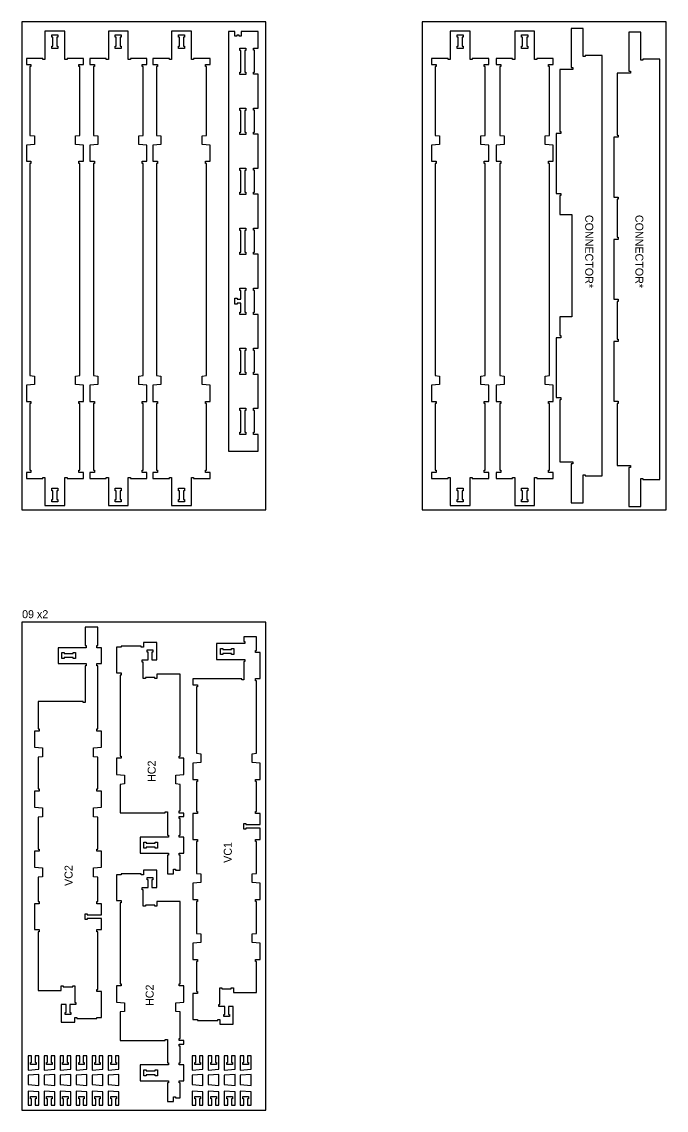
# Model space of a CAD drawing. Header units: inches. Extents: x -19170 to 42346, y 18707 to 54393.
# Drawn here: x 39126 to 42346, y 18707 to 24147 of the extents above; entities that cross this region are included whole.
import ezdxf

# ---------------------------------------------------------------- set-up
doc = ezdxf.new("R2010")
doc.units = ezdxf.units.IN
doc.header["$MEASUREMENT"] = 0
for name, color, linetype in [('0_SHEET_StructuralSheet 2440x1220x18', 1, 'CONTINUOUS'), ('1_3mmTOOL_2mmDEEP_CENTRE', 2, 'CONTINUOUS'), ('4_6mmTOOL_CUTTHROUGH_INSIDE', 4, 'CONTINUOUS'), ('5_6mmTOOL_CUTTHROUGH_OUTSIDE', 5, 'CONTINUOUS')]:
    doc.layers.add(name, color=color, linetype=linetype)

msp = doc.modelspace()

# ---------------------------------------------------------------- linework, layer by layer
at = {"layer": '0_SHEET_StructuralSheet 2440x1220x18'}
for points in [[(39126, 24146.6), (39126, 21706.6), (40346, 21706.6), (40346, 24146.6)], [(41126, 24146.6), (41126, 21706.6), (42346, 21706.6), (42346, 24146.6)], [(39126, 21146.6), (39126, 18706.6), (40346, 18706.6), (40346, 21146.6)]]:
    msp.add_lwpolyline(points, close=True, dxfattribs=at)
at = {"layer": '4_6mmTOOL_CUTTHROUGH_INSIDE'}
for points in [[(39306.8, 24013), (39276.8, 24013), (39276.8, 24025), (39281.8, 24025), (39281.8, 24069), (39276.8, 24069), (39276.8, 24081), (39306.8, 24081), (39306.8, 24069), (39301.8, 24069), (39301.8, 24025), (39306.8, 24025)], [(39623.4, 24013), (39593.4, 24013), (39593.4, 24025), (39598.4, 24025), (39598.4, 24069), (39593.4, 24069), (39593.4, 24081), (39623.4, 24081), (39623.4, 24069), (39618.4, 24069), (39618.4, 24025), (39623.4, 24025)], [(39909.1, 24013), (39909.1, 24025), (39914.1, 24025), (39914.1, 24069), (39909.1, 24069), (39909.1, 24081), (39939.1, 24081), (39939.1, 24069), (39934.1, 24069), (39934.1, 24025), (39939.1, 24025), (39939.1, 24013)], [(41301.7, 24013), (41301.7, 24025), (41306.7, 24025), (41306.7, 24069), (41301.7, 24069), (41301.7, 24081), (41331.7, 24081), (41331.7, 24069), (41326.7, 24069), (41326.7, 24025), (41331.7, 24025), (41331.7, 24013)], [(41623.7, 24013), (41623.7, 24025), (41628.7, 24025), (41628.7, 24069), (41623.7, 24069), (41623.7, 24081), (41653.7, 24081), (41653.7, 24069), (41648.7, 24069), (41648.7, 24025), (41653.7, 24025), (41653.7, 24013)], [(40215.9, 23883.5), (40215.9, 23895.5), (40220.9, 23895.5), (40220.9, 24003.5), (40215.9, 24003.5), (40215.9, 24015.5), (40245.9, 24015.5), (40245.9, 24003.5), (40240.9, 24003.5), (40240.9, 23895.5), (40245.9, 23895.5), (40245.9, 23883.5)], [(40215.9, 23583.5), (40215.9, 23595.5), (40220.9, 23595.5), (40220.9, 23703.5), (40215.9, 23703.5), (40215.9, 23715.5), (40245.9, 23715.5), (40245.9, 23703.5), (40240.9, 23703.5), (40240.9, 23595.5), (40245.9, 23595.5), (40245.9, 23583.5)], [(40215.9, 23283.5), (40215.9, 23295.5), (40220.9, 23295.5), (40220.9, 23403.5), (40215.9, 23403.5), (40215.9, 23415.5), (40245.9, 23415.5), (40245.9, 23403.5), (40240.9, 23403.5), (40240.9, 23295.5), (40245.9, 23295.5), (40245.9, 23283.5)], [(40215.9, 23115.5), (40245.9, 23115.5), (40245.9, 23103.5), (40240.9, 23103.5), (40240.9, 22995.5), (40245.9, 22995.5), (40245.9, 22983.5), (40215.9, 22983.5), (40215.9, 22995.5), (40220.9, 22995.5), (40220.9, 23103.5), (40215.9, 23103.5)], [(40215.9, 22815.5), (40245.9, 22815.5), (40245.9, 22803.5), (40240.9, 22803.5), (40240.9, 22695.5), (40245.9, 22695.5), (40245.9, 22683.5), (40215.9, 22683.5), (40215.9, 22695.5), (40220.9, 22695.5), (40220.9, 22739.5), (40201.9, 22739.5), (40201.9, 22734.5), (40189.9, 22734.5), (40189.9, 22764.5), (40201.9, 22764.5), (40201.9, 22759.5), (40220.9, 22759.5), (40220.9, 22803.5), (40215.9, 22803.5)], [(40215.9, 22515.5), (40245.9, 22515.5), (40245.9, 22503.5), (40240.9, 22503.5), (40240.9, 22395.5), (40245.9, 22395.5), (40245.9, 22383.5), (40215.9, 22383.5), (40215.9, 22395.5), (40220.9, 22395.5), (40220.9, 22503.5), (40215.9, 22503.5)], [(40215.9, 22215.5), (40245.9, 22215.5), (40245.9, 22203.5), (40240.9, 22203.5), (40240.9, 22095.5), (40245.9, 22095.5), (40245.9, 22083.5), (40215.9, 22083.5), (40215.9, 22095.5), (40220.9, 22095.5), (40220.9, 22203.5), (40215.9, 22203.5)], [(39306.8, 21815), (39306.8, 21803), (39301.8, 21803), (39301.8, 21759), (39306.8, 21759), (39306.8, 21747), (39276.8, 21747), (39276.8, 21759), (39281.8, 21759), (39281.8, 21803), (39276.8, 21803), (39276.8, 21815)], [(39623.4, 21815), (39623.4, 21803), (39618.4, 21803), (39618.4, 21759), (39623.4, 21759), (39623.4, 21747), (39593.4, 21747), (39593.4, 21759), (39598.4, 21759), (39598.4, 21803), (39593.4, 21803), (39593.4, 21815)], [(39909.1, 21815), (39939.1, 21815), (39939.1, 21803), (39934.1, 21803), (39934.1, 21759), (39939.1, 21759), (39939.1, 21747), (39909.1, 21747), (39909.1, 21759), (39914.1, 21759), (39914.1, 21803), (39909.1, 21803)], [(41301.7, 21815), (41331.7, 21815), (41331.7, 21803), (41326.7, 21803), (41326.7, 21759), (41331.7, 21759), (41331.7, 21747), (41301.7, 21747), (41301.7, 21759), (41306.7, 21759), (41306.7, 21803), (41301.7, 21803)], [(41623.7, 21815), (41653.7, 21815), (41653.7, 21803), (41648.7, 21803), (41648.7, 21759), (41653.7, 21759), (41653.7, 21747), (41623.7, 21747), (41623.7, 21759), (41628.7, 21759), (41628.7, 21803), (41623.7, 21803)], [(40118.3, 20984.8), (40118.3, 21014.8), (40130.3, 21014.8), (40130.3, 21009.8), (40174.3, 21009.8), (40174.3, 21014.8), (40186.3, 21014.8), (40186.3, 20984.8), (40174.3, 20984.8), (40174.3, 20989.8), (40130.3, 20989.8), (40130.3, 20984.8)], [(39382, 20963.5), (39382, 20968.5), (39338, 20968.5), (39338, 20963.5), (39326, 20963.5), (39326, 20993.5), (39338, 20993.5), (39338, 20988.5), (39382, 20988.5), (39382, 20993.5), (39394, 20993.5), (39394, 20963.5)], [(39748.2, 20046.2), (39748.2, 20041.2), (39792.2, 20041.2), (39792.2, 20046.2), (39804.2, 20046.2), (39804.2, 20016.2), (39792.2, 20016.2), (39792.2, 20021.2), (39748.2, 20021.2), (39748.2, 20016.2), (39736.2, 20016.2), (39736.2, 20046.2)], [(39804.2, 18908.5), (39804.2, 18878.5), (39792.2, 18878.5), (39792.2, 18883.5), (39748.2, 18883.5), (39748.2, 18878.5), (39736.2, 18878.5), (39736.2, 18908.5), (39748.2, 18908.5), (39748.2, 18903.5), (39792.2, 18903.5), (39792.2, 18908.5)]]:
    msp.add_lwpolyline(points, close=True, dxfattribs=at)
at = {"layer": '5_6mmTOOL_CUTTHROUGH_OUTSIDE'}
for points in [[(39434.5, 22330.3), (39394.6, 22333.9), (39394.6, 22376.1), (39416.5, 22378.1), (39416.5, 23438.7), (39411.5, 23438.7), (39411.5, 23449.2), (39434.5, 23449.2), (39434.5, 23530.3), (39394.6, 23533.9), (39394.6, 23576.1), (39416.5, 23578.1), (39416.5, 23922.7), (39411.5, 23922.7), (39411.5, 23933.2), (39434.5, 23933.2), (39434.5, 23963.7), (39352, 23963.7), (39352, 23958.7), (39341.5, 23958.7), (39341.5, 24099.7), (39242, 24099.7), (39242, 23958.7), (39231.5, 23958.7), (39231.5, 23963.7), (39149, 23963.7), (39149, 23933.2), (39172, 23933.2), (39172, 23922.7), (39167, 23922.7), (39167, 23578.1), (39189, 23576.1), (39189, 23533.9), (39149, 23530.3), (39149, 23449.2), (39172, 23449.2), (39172, 23438.7), (39167, 23438.7), (39167, 22378.1), (39189, 22376.1), (39189, 22333.9), (39149, 22330.3), (39149, 22249.2), (39172, 22249.2), (39172, 22238.7), (39167, 22238.7), (39167, 21905.2), (39172, 21905.2), (39172, 21894.7), (39149, 21894.7), (39149, 21864.2), (39231.5, 21864.2), (39231.5, 21869.2), (39242, 21869.2), (39242, 21728.2), (39341.5, 21728.2), (39341.5, 21869.2), (39352, 21869.2), (39352, 21864.2), (39434.5, 21864.2), (39434.5, 21894.7), (39411.5, 21894.7), (39411.5, 21905.2), (39416.5, 21905.2), (39416.5, 22238.7), (39411.5, 22238.7), (39411.5, 22249.2), (39434.5, 22249.2)], [(39711.2, 22376.1), (39733.1, 22378.1), (39733.1, 23438.7), (39728.1, 23438.7), (39728.1, 23449.2), (39751.1, 23449.2), (39751.1, 23530.3), (39711.2, 23533.9), (39711.2, 23576.1), (39733.1, 23578.1), (39733.1, 23922.7), (39728.1, 23922.7), (39728.1, 23933.2), (39751.1, 23933.2), (39751.1, 23963.7), (39668.6, 23963.7), (39668.6, 23958.7), (39658.1, 23958.7), (39658.1, 24099.7), (39558.6, 24099.7), (39558.6, 23958.7), (39548.1, 23958.7), (39548.1, 23963.7), (39465.6, 23963.7), (39465.6, 23933.2), (39488.6, 23933.2), (39488.6, 23922.7), (39483.6, 23922.7), (39483.6, 23578.1), (39505.6, 23576.1), (39505.6, 23533.9), (39465.6, 23530.3), (39465.6, 23449.2), (39488.6, 23449.2), (39488.6, 23438.7), (39483.6, 23438.7), (39483.6, 22378.1), (39505.6, 22376.1), (39505.6, 22333.9), (39465.6, 22330.3), (39465.6, 22249.2), (39488.6, 22249.2), (39488.6, 22238.7), (39483.6, 22238.7), (39483.6, 21905.2), (39488.6, 21905.2), (39488.6, 21894.7), (39465.6, 21894.7), (39465.6, 21864.2), (39548.1, 21864.2), (39548.1, 21869.2), (39558.6, 21869.2), (39558.6, 21728.2), (39658.1, 21728.2), (39658.1, 21869.2), (39668.6, 21869.2), (39668.6, 21864.2), (39751.1, 21864.2), (39751.1, 21894.7), (39728.1, 21894.7), (39728.1, 21905.2), (39733.1, 21905.2), (39733.1, 22238.7), (39728.1, 22238.7), (39728.1, 22249.2), (39751.1, 22249.2), (39751.1, 22330.3), (39711.2, 22333.9)], [(40066.8, 22330.3), (40026.9, 22333.9), (40026.9, 22376.1), (40048.8, 22378.1), (40048.8, 23438.7), (40043.8, 23438.7), (40043.8, 23449.2), (40066.8, 23449.2), (40066.8, 23530.3), (40026.9, 23533.9), (40026.9, 23576.1), (40048.8, 23578.1), (40048.8, 23922.7), (40043.8, 23922.7), (40043.8, 23933.2), (40066.8, 23933.2), (40066.8, 23963.7), (39984.3, 23963.7), (39984.3, 23958.7), (39973.8, 23958.7), (39973.8, 24099.7), (39874.3, 24099.7), (39874.3, 23958.7), (39863.8, 23958.7), (39863.8, 23963.7), (39781.3, 23963.7), (39781.3, 23933.2), (39804.3, 23933.2), (39804.3, 23922.7), (39799.3, 23922.7), (39799.3, 23578.1), (39821.3, 23576.1), (39821.3, 23533.9), (39781.3, 23530.3), (39781.3, 23449.2), (39804.3, 23449.2), (39804.3, 23438.7), (39799.3, 23438.7), (39799.3, 22378.1), (39821.3, 22376.1), (39821.3, 22333.9), (39781.3, 22330.3), (39781.3, 22249.2), (39804.3, 22249.2), (39804.3, 22238.7), (39799.3, 22238.7), (39799.3, 21905.2), (39804.3, 21905.2), (39804.3, 21894.7), (39781.3, 21894.7), (39781.3, 21864.2), (39863.8, 21864.2), (39863.8, 21869.2), (39874.3, 21869.2), (39874.3, 21728.2), (39973.8, 21728.2), (39973.8, 21869.2), (39984.3, 21869.2), (39984.3, 21864.2), (40066.8, 21864.2), (40066.8, 21894.7), (40043.8, 21894.7), (40043.8, 21905.2), (40048.8, 21905.2), (40048.8, 22238.7), (40043.8, 22238.7), (40043.8, 22249.2), (40066.8, 22249.2)], [(41441.5, 23438.7), (41436.5, 23438.7), (41436.5, 23449.2), (41459.5, 23449.2), (41459.5, 23530.3), (41419.5, 23533.9), (41419.5, 23576.1), (41441.5, 23578.1), (41441.5, 23922.7), (41436.5, 23922.7), (41436.5, 23933.2), (41459.5, 23933.2), (41459.5, 23963.7), (41377, 23963.7), (41377, 23958.7), (41366.5, 23958.7), (41366.5, 24099.7), (41267, 24099.7), (41267, 23958.7), (41256.5, 23958.7), (41256.5, 23963.7), (41174, 23963.7), (41174, 23933.2), (41197, 23933.2), (41197, 23922.7), (41192, 23922.7), (41192, 23578.1), (41213.9, 23576.1), (41213.9, 23533.9), (41174, 23530.3), (41174, 23449.2), (41197, 23449.2), (41197, 23438.7), (41192, 23438.7), (41192, 22378.1), (41213.9, 22376.1), (41213.9, 22333.9), (41174, 22330.3), (41174, 22249.2), (41197, 22249.2), (41197, 22238.7), (41192, 22238.7), (41192, 21905.2), (41197, 21905.2), (41197, 21894.7), (41174, 21894.7), (41174, 21864.2), (41256.5, 21864.2), (41256.5, 21869.2), (41267, 21869.2), (41267, 21728.2), (41366.5, 21728.2), (41366.5, 21869.2), (41377, 21869.2), (41377, 21864.2), (41459.5, 21864.2), (41459.5, 21894.7), (41436.5, 21894.7), (41436.5, 21905.2), (41441.5, 21905.2), (41441.5, 22238.7), (41436.5, 22238.7), (41436.5, 22249.2), (41459.5, 22249.2), (41459.5, 22330.3), (41419.5, 22333.9), (41419.5, 22376.1), (41441.5, 22378.1)], [(41763.5, 23438.7), (41758.5, 23438.7), (41758.5, 23449.2), (41781.5, 23449.2), (41781.5, 23530.3), (41741.5, 23533.9), (41741.5, 23576.1), (41763.5, 23578.1), (41763.5, 23922.7), (41758.5, 23922.7), (41758.5, 23933.2), (41781.5, 23933.2), (41781.5, 23963.7), (41699, 23963.7), (41699, 23958.7), (41688.5, 23958.7), (41688.5, 24099.7), (41589, 24099.7), (41589, 23958.7), (41578.5, 23958.7), (41578.5, 23963.7), (41496, 23963.7), (41496, 23933.2), (41519, 23933.2), (41519, 23922.7), (41514, 23922.7), (41514, 23578.1), (41535.9, 23576.1), (41535.9, 23533.9), (41496, 23530.3), (41496, 23449.2), (41519, 23449.2), (41519, 23438.7), (41514, 23438.7), (41514, 22378.1), (41535.9, 22376.1), (41535.9, 22333.9), (41496, 22330.3), (41496, 22249.2), (41519, 22249.2), (41519, 22238.7), (41514, 22238.7), (41514, 21905.2), (41519, 21905.2), (41519, 21894.7), (41496, 21894.7), (41496, 21864.2), (41578.5, 21864.2), (41578.5, 21869.2), (41589, 21869.2), (41589, 21728.2), (41688.5, 21728.2), (41688.5, 21869.2), (41699, 21869.2), (41699, 21864.2), (41781.5, 21864.2), (41781.5, 21894.7), (41758.5, 21894.7), (41758.5, 21905.2), (41763.5, 21905.2), (41763.5, 22238.7), (41758.5, 22238.7), (41758.5, 22249.2), (41781.5, 22249.2), (41781.5, 22330.3), (41741.5, 22333.9), (41741.5, 22376.1), (41763.5, 22378.1)], [(42026.1, 23977.5), (41941.6, 23977.5), (41941.6, 23972.5), (41931.1, 23972.5), (41931.1, 24113.5), (41871.6, 24113.5), (41871.6, 23918), (41879.2, 23918), (41879.2, 23907.5), (41813.6, 23907.5), (41813.6, 23598), (41818.6, 23598), (41818.6, 23587.5), (41795.6, 23587.5), (41795.6, 23288), (41818.6, 23288), (41818.6, 23277.5), (41813.6, 23277.5), (41813.6, 23183), (41873.6, 23183), (41873.6, 22672.5), (41813.6, 22672.5), (41813.6, 22578), (41818.6, 22578), (41818.6, 22567.5), (41795.6, 22567.5), (41795.6, 22268), (41818.6, 22268), (41818.6, 22257.5), (41813.6, 22257.5), (41813.6, 21948), (41879.2, 21948), (41879.2, 21937.5), (41871.6, 21937.5), (41871.6, 21742), (41931.1, 21742), (41931.1, 21883), (41941.6, 21883), (41941.6, 21878), (42026.1, 21878)], [(40307.6, 23284.3), (40284.6, 23284.3), (40284.6, 23294.8), (40289.6, 23294.8), (40289.6, 23404.3), (40284.6, 23404.3), (40284.6, 23414.8), (40307.6, 23414.8), (40307.6, 23584.3), (40284.6, 23584.3), (40284.6, 23594.8), (40289.6, 23594.8), (40289.6, 23704.3), (40284.6, 23704.3), (40284.6, 23714.8), (40307.6, 23714.8), (40307.6, 23884.3), (40284.6, 23884.3), (40284.6, 23894.8), (40289.6, 23894.8), (40289.6, 24004.3), (40284.6, 24004.3), (40284.6, 24014.8), (40307.6, 24014.8), (40307.6, 24097.3), (40222.1, 24097.3), (40222.1, 24074.3), (40211.6, 24074.3), (40211.6, 24079.3), (40201.1, 24079.3), (40201.1, 24074.3), (40190.6, 24074.3), (40190.6, 24097.3), (40158.1, 24097.3), (40158.1, 21999.8), (40307.6, 21999.8), (40307.6, 22084.3), (40284.6, 22084.3), (40284.6, 22094.8), (40289.6, 22094.8), (40289.6, 22204.3), (40284.6, 22204.3), (40284.6, 22214.8), (40307.6, 22214.8), (40307.6, 22384.3), (40284.6, 22384.3), (40284.6, 22394.8), (40289.6, 22394.8), (40289.6, 22504.3), (40284.6, 22504.3), (40284.6, 22514.8), (40307.6, 22514.8), (40307.6, 22684.3), (40284.6, 22684.3), (40284.6, 22694.8), (40289.6, 22694.8), (40289.6, 22804.3), (40284.6, 22804.3), (40284.6, 22814.8), (40307.6, 22814.8), (40307.6, 22984.3), (40284.6, 22984.3), (40284.6, 22994.8), (40289.6, 22994.8), (40289.6, 23104.3), (40284.6, 23104.3), (40284.6, 23114.8), (40307.6, 23114.8)], [(42313.9, 23959.2), (42229.4, 23959.2), (42229.4, 23954.2), (42218.9, 23954.2), (42218.9, 24095.2), (42159.4, 24095.2), (42159.4, 23899.7), (42167, 23899.7), (42167, 23889.2), (42101.4, 23889.2), (42101.4, 23579.7), (42106.4, 23579.7), (42106.4, 23569.2), (42083.4, 23569.2), (42083.4, 23269.7), (42106.4, 23269.7), (42106.4, 23259.2), (42101.4, 23259.2), (42101.4, 23069.7), (42106.4, 23069.7), (42106.4, 23059.2), (42083.4, 23059.2), (42083.4, 22759.7), (42106.4, 22759.7), (42106.4, 22749.2), (42101.4, 22749.2), (42101.4, 22559.7), (42106.4, 22559.7), (42106.4, 22549.2), (42083.4, 22549.2), (42083.4, 22249.7), (42106.4, 22249.7), (42106.4, 22239.2), (42101.4, 22239.2), (42101.4, 21929.7), (42167, 21929.7), (42167, 21919.2), (42159.4, 21919.2), (42159.4, 21723.7), (42218.9, 21723.7), (42218.9, 21864.7), (42229.4, 21864.7), (42229.4, 21859.7), (42313.9, 21859.7)], [(39506.8, 19871.3), (39484.8, 19873.3), (39484.8, 19917.6), (39524.8, 19920.7), (39524.8, 20001.7), (39501.8, 20001.7), (39501.8, 20012.2), (39506.8, 20012.2), (39506.8, 20171.3), (39484.8, 20173.3), (39484.8, 20217.6), (39524.8, 20220.7), (39524.8, 20301.7), (39501.8, 20301.7), (39501.8, 20312.2), (39506.8, 20312.2), (39506.8, 20471.3), (39484.8, 20473.3), (39484.8, 20517.6), (39524.8, 20520.7), (39524.8, 20601.7), (39501.8, 20601.7), (39501.8, 20612.2), (39506.8, 20612.2), (39506.8, 20928.2), (39501.8, 20928.2), (39501.8, 20938.7), (39524.8, 20938.7), (39524.8, 21018.2), (39501.8, 21018.2), (39501.8, 21028.7), (39506.8, 21028.7), (39506.8, 21120.5), (39443.3, 21120.5), (39443.3, 21028.7), (39448.3, 21028.7), (39448.3, 21018.2), (39307.3, 21018.2), (39307.3, 20938.7), (39448.3, 20938.7), (39448.3, 20928.2), (39443.3, 20928.2), (39443.3, 20743.7), (39432.8, 20743.7), (39432.8, 20748.7), (39207.3, 20748.7), (39207.3, 20612.2), (39212.3, 20612.2), (39212.3, 20601.7), (39189.3, 20601.7), (39189.3, 20520.7), (39229.3, 20517.6), (39229.3, 20473.3), (39207.3, 20471.3), (39207.3, 20312.2), (39212.3, 20312.2), (39212.3, 20301.7), (39189.3, 20301.7), (39189.3, 20220.7), (39229.3, 20217.6), (39229.3, 20173.3), (39207.3, 20171.3), (39207.3, 20012.2), (39212.3, 20012.2), (39212.3, 20001.7), (39189.3, 20001.7), (39189.3, 19920.7), (39229.3, 19917.6), (39229.3, 19873.3), (39207.3, 19871.3), (39207.3, 19749.2), (39212.3, 19749.2), (39212.3, 19738.7), (39189.3, 19738.7), (39189.3, 19609.2), (39212.3, 19609.2), (39212.3, 19598.7), (39207.3, 19598.7), (39207.3, 19305), (39322.8, 19305), (39322.8, 19328), (39333.3, 19328), (39333.3, 19323), (39380.8, 19323), (39380.8, 19328.2), (39391.3, 19328.2), (39391.3, 19245.2), (39396.3, 19245.2), (39396.3, 19234.7), (39366.3, 19234.7), (39366.3, 19195.2), (39371.3, 19195.2), (39371.3, 19184.7), (39342.8, 19184.7), (39342.8, 19195.2), (39347.8, 19195.2), (39347.8, 19234.7), (39323.3, 19234.7), (39323.3, 19147.4), (39390.8, 19147.4), (39390.8, 19170.4), (39401.3, 19170.4), (39401.3, 19165.4), (39501.8, 19165.4), (39501.8, 19170.2), (39524.8, 19170.2), (39524.8, 19299.7), (39501.8, 19299.7), (39501.8, 19310.2), (39506.8, 19310.2), (39506.8, 19598.7), (39501.8, 19598.7), (39501.8, 19609.2), (39524.8, 19609.2), (39524.8, 19664.7), (39453.3, 19664.7), (39453.3, 19659.7), (39442.8, 19659.7), (39442.8, 19688.2), (39453.3, 19688.2), (39453.3, 19683.2), (39524.8, 19683.2), (39524.8, 19738.7), (39501.8, 19738.7), (39501.8, 19749.2), (39506.8, 19749.2)], [(40299, 19749.5), (40294, 19749.5), (40294, 19760), (40317, 19760), (40317, 19841.1), (40277, 19844.1), (40277, 19888.4), (40299, 19890.4), (40299, 20049.5), (40294, 20049.5), (40294, 20060), (40317, 20060), (40317, 20115.5), (40245.5, 20115.5), (40245.5, 20110.5), (40235, 20110.5), (40235, 20139), (40245.5, 20139), (40245.5, 20134), (40317, 20134), (40317, 20189.5), (40294, 20189.5), (40294, 20200), (40299, 20200), (40299, 20349.5), (40294, 20349.5), (40294, 20360), (40317, 20360), (40317, 20441.1), (40277, 20444.1), (40277, 20488.4), (40299, 20490.4), (40299, 20853.5), (40294, 20853.5), (40294, 20864), (40317, 20864), (40317, 20993.5), (40294, 20993.5), (40294, 21004), (40299, 21004), (40299, 21072), (40235.5, 21072), (40235.5, 21050), (40240.5, 21050), (40240.5, 21039.5), (40099.5, 21039.5), (40099.5, 20960), (40240.5, 20960), (40240.5, 20949.5), (40235.5, 20949.5), (40235.5, 20858.5), (40225, 20858.5), (40225, 20863.5), (39981.5, 20863.5), (39981.5, 20833), (40004.5, 20833), (40004.5, 20822.5), (39999.5, 20822.5), (39999.5, 20490.4), (40021.5, 20488.4), (40021.5, 20444.1), (39981.5, 20441.1), (39981.5, 20360), (40004.5, 20360), (40004.5, 20349.5), (39999.5, 20349.5), (39999.5, 20200), (40004.5, 20200), (40004.5, 20189.5), (39981.5, 20189.5), (39981.5, 20060), (40004.5, 20060), (40004.5, 20049.5), (39999.5, 20049.5), (39999.5, 19890.4), (40021.5, 19888.4), (40021.5, 19844.1), (39981.5, 19841.1), (39981.5, 19760), (40004.5, 19760), (40004.5, 19749.5), (39999.5, 19749.5), (39999.5, 19590.4), (40021.5, 19588.4), (40021.5, 19544.1), (39981.5, 19541.1), (39981.5, 19460), (40004.5, 19460), (40004.5, 19449.5), (39999.5, 19449.5), (39999.5, 19300), (40004.5, 19300), (40004.5, 19289.5), (39981.5, 19289.5), (39981.5, 19160), (40004.5, 19160), (40004.5, 19155.3), (40105, 19155.3), (40105, 19160.3), (40115.5, 19160.3), (40115.5, 19137.3), (40183, 19137.3), (40183, 19224.5), (40158.5, 19224.5), (40158.5, 19185), (40163.5, 19185), (40163.5, 19174.5), (40135, 19174.5), (40135, 19185), (40140, 19185), (40140, 19224.5), (40110, 19224.5), (40110, 19235), (40115, 19235), (40115, 19318), (40125.5, 19318), (40125.5, 19312.8), (40173, 19312.8), (40173, 19317.8), (40183.5, 19317.8), (40183.5, 19294.8), (40299, 19294.8), (40299, 19449.5), (40294, 19449.5), (40294, 19460), (40317, 19460), (40317, 19541.1), (40277, 19544.1), (40277, 19588.4), (40299, 19590.4)], [(39935, 20465.8), (39912, 20465.8), (39912, 20476.3), (39917, 20476.3), (39917, 20886.8), (39801.5, 20886.8), (39801.5, 20863.8), (39791, 20863.8), (39791, 20868.8), (39743.5, 20868.8), (39743.5, 20863.6), (39733, 20863.6), (39733, 20946.6), (39728, 20946.6), (39728, 20957.1), (39758, 20957.1), (39758, 20996.6), (39753, 20996.6), (39753, 21007.1), (39781.5, 21007.1), (39781.5, 20996.6), (39776.5, 20996.6), (39776.5, 20957.1), (39801, 20957.1), (39801, 21044.3), (39733.5, 21044.3), (39733.5, 21021.3), (39723, 21021.3), (39723, 21026.3), (39622.5, 21026.3), (39622.5, 21021.6), (39599.5, 21021.6), (39599.5, 20892.1), (39622.5, 20892.1), (39622.5, 20881.6), (39617.5, 20881.6), (39617.5, 20476.3), (39622.5, 20476.3), (39622.5, 20465.8), (39599.5, 20465.8), (39599.5, 20384.8), (39639.4, 20381.7), (39639.4, 20337.4), (39617.5, 20335.4), (39617.5, 20192.5), (39843, 20192.5), (39843, 20197.5), (39853.5, 20197.5), (39853.5, 20081.5), (39858.5, 20081.5), (39858.5, 20071), (39717.5, 20071), (39717.5, 19991.5), (39858.5, 19991.5), (39858.5, 19981), (39853.5, 19981), (39853.5, 19888.5), (39884, 19888.5), (39884, 19911.5), (39894.5, 19911.5), (39894.5, 19906.5), (39917, 19906.5), (39917, 19981), (39912, 19981), (39912, 19991.5), (39935, 19991.5), (39935, 20071), (39912, 20071), (39912, 20081.5), (39917, 20081.5), (39917, 20164), (39912, 20164), (39912, 20174.5), (39935, 20174.5), (39935, 20192), (39912, 20192), (39912, 20202.5), (39917, 20202.5), (39917, 20335.4), (39895, 20337.4), (39895, 20381.7), (39935, 20384.8)], [(39917, 19749.1), (39801.5, 19749.1), (39801.5, 19726.1), (39791, 19726.1), (39791, 19731.1), (39743.5, 19731.1), (39743.5, 19725.9), (39733, 19725.9), (39733, 19808.9), (39728, 19808.9), (39728, 19819.4), (39758, 19819.4), (39758, 19858.9), (39753, 19858.9), (39753, 19869.4), (39781.5, 19869.4), (39781.5, 19858.9), (39776.5, 19858.9), (39776.5, 19819.4), (39801, 19819.4), (39801, 19906.6), (39733.5, 19906.6), (39733.5, 19883.6), (39723, 19883.6), (39723, 19888.6), (39622.5, 19888.6), (39622.5, 19883.9), (39599.5, 19883.9), (39599.5, 19754.4), (39622.5, 19754.4), (39622.5, 19743.9), (39617.5, 19743.9), (39617.5, 19338.6), (39622.5, 19338.6), (39622.5, 19328.1), (39599.5, 19328.1), (39599.5, 19247.1), (39639.4, 19244), (39639.4, 19199.7), (39617.5, 19197.7), (39617.5, 19054.8), (39843, 19054.8), (39843, 19059.8), (39853.5, 19059.8), (39853.5, 18943.8), (39858.5, 18943.8), (39858.5, 18933.3), (39717.5, 18933.3), (39717.5, 18853.8), (39858.5, 18853.8), (39858.5, 18843.3), (39853.5, 18843.3), (39853.5, 18750.8), (39884, 18750.8), (39884, 18773.8), (39894.5, 18773.8), (39894.5, 18768.8), (39917, 18768.8), (39917, 18843.3), (39912, 18843.3), (39912, 18853.8), (39935, 18853.8), (39935, 18933.3), (39912, 18933.3), (39912, 18943.8), (39917, 18943.8), (39917, 19026.3), (39912, 19026.3), (39912, 19036.8), (39935, 19036.8), (39935, 19054.3), (39912, 19054.3), (39912, 19064.8), (39917, 19064.8), (39917, 19197.7), (39895, 19199.7), (39895, 19244), (39935, 19247.1), (39935, 19328.1), (39912, 19328.1), (39912, 19338.6), (39917, 19338.6)], [(39211.5, 18978.5), (39193.5, 18978.5), (39193.5, 18945.7), (39198.5, 18945.7), (39198.5, 18935.5), (39170.3, 18935.5), (39170.3, 18945.7), (39175.3, 18945.7), (39175.3, 18978.5), (39157.3, 18978.5), (39157.3, 18907.4), (39211.5, 18911.6)], [(39291.5, 18978.5), (39273.5, 18978.5), (39273.5, 18945.7), (39278.5, 18945.7), (39278.5, 18935.5), (39250.3, 18935.5), (39250.3, 18945.7), (39255.3, 18945.7), (39255.3, 18978.5), (39237.3, 18978.5), (39237.3, 18907.4), (39291.5, 18911.6)], [(39371.5, 18978.5), (39353.5, 18978.5), (39353.5, 18945.7), (39358.5, 18945.7), (39358.5, 18935.5), (39330.3, 18935.5), (39330.3, 18945.7), (39335.3, 18945.7), (39335.3, 18978.5), (39317.3, 18978.5), (39317.3, 18907.4), (39371.5, 18911.6)], [(39451.5, 18978.5), (39433.5, 18978.5), (39433.5, 18945.7), (39438.5, 18945.7), (39438.5, 18935.5), (39410.3, 18935.5), (39410.3, 18945.7), (39415.3, 18945.7), (39415.3, 18978.5), (39397.3, 18978.5), (39397.3, 18907.4), (39451.5, 18911.6)], [(39531.5, 18978.5), (39513.5, 18978.5), (39513.5, 18945.7), (39518.5, 18945.7), (39518.5, 18935.5), (39490.3, 18935.5), (39490.3, 18945.7), (39495.3, 18945.7), (39495.3, 18978.5), (39477.3, 18978.5), (39477.3, 18907.4), (39531.5, 18911.6)], [(39611.5, 18978.5), (39593.5, 18978.5), (39593.5, 18945.7), (39598.5, 18945.7), (39598.5, 18935.5), (39570.3, 18935.5), (39570.3, 18945.7), (39575.3, 18945.7), (39575.3, 18978.5), (39557.3, 18978.5), (39557.3, 18907.4), (39611.5, 18911.6)], [(40031.4, 18978.5), (40013.4, 18978.5), (40013.4, 18945.7), (40018.4, 18945.7), (40018.4, 18935.5), (39990.2, 18935.5), (39990.2, 18945.7), (39995.2, 18945.7), (39995.2, 18978.5), (39977.2, 18978.5), (39977.2, 18907.4), (40031.4, 18911.6)], [(40111.4, 18978.5), (40093.4, 18978.5), (40093.4, 18945.7), (40098.4, 18945.7), (40098.4, 18935.5), (40070.2, 18935.5), (40070.2, 18945.7), (40075.2, 18945.7), (40075.2, 18978.5), (40057.2, 18978.5), (40057.2, 18907.4), (40111.4, 18911.6)], [(40191.4, 18978.5), (40173.4, 18978.5), (40173.4, 18945.7), (40178.4, 18945.7), (40178.4, 18935.5), (40150.2, 18935.5), (40150.2, 18945.7), (40155.2, 18945.7), (40155.2, 18978.5), (40137.2, 18978.5), (40137.2, 18907.4), (40191.4, 18911.6)], [(40271.4, 18978.5), (40253.4, 18978.5), (40253.4, 18945.7), (40258.4, 18945.7), (40258.4, 18935.5), (40230.2, 18935.5), (40230.2, 18945.7), (40235.2, 18945.7), (40235.2, 18978.5), (40217.2, 18978.5), (40217.2, 18907.4), (40271.4, 18911.6)], [(39211.5, 18885.5), (39157.3, 18881.3), (39157.3, 18834.4), (39211.5, 18830.2)], [(39291.5, 18885.5), (39237.3, 18881.3), (39237.3, 18834.4), (39291.5, 18830.2)], [(39371.5, 18885.5), (39317.3, 18881.3), (39317.3, 18834.4), (39371.5, 18830.2)], [(39451.5, 18885.5), (39397.3, 18881.3), (39397.3, 18834.4), (39451.5, 18830.2)], [(39531.5, 18885.5), (39477.3, 18881.3), (39477.3, 18834.4), (39531.5, 18830.2)], [(39611.5, 18885.5), (39557.3, 18881.3), (39557.3, 18834.4), (39611.5, 18830.2)], [(40031.4, 18885.5), (39977.2, 18881.3), (39977.2, 18834.4), (40031.4, 18830.2)], [(40111.4, 18885.5), (40057.2, 18881.3), (40057.2, 18834.4), (40111.4, 18830.2)], [(40191.4, 18885.5), (40137.2, 18881.3), (40137.2, 18834.4), (40191.4, 18830.2)], [(40271.4, 18885.5), (40217.2, 18881.3), (40217.2, 18834.4), (40271.4, 18830.2)], [(39211.5, 18798.3), (39157.3, 18802.5), (39157.3, 18731.5), (39175.3, 18731.5), (39175.3, 18764.3), (39170.3, 18764.3), (39170.3, 18774.5), (39198.5, 18774.5), (39198.5, 18764.3), (39193.5, 18764.3), (39193.5, 18731.5), (39211.5, 18731.5)], [(39291.5, 18798.3), (39237.3, 18802.5), (39237.3, 18731.5), (39255.3, 18731.5), (39255.3, 18764.3), (39250.3, 18764.3), (39250.3, 18774.5), (39278.5, 18774.5), (39278.5, 18764.3), (39273.5, 18764.3), (39273.5, 18731.5), (39291.5, 18731.5)], [(39371.5, 18798.3), (39317.3, 18802.5), (39317.3, 18731.5), (39335.3, 18731.5), (39335.3, 18764.3), (39330.3, 18764.3), (39330.3, 18774.5), (39358.5, 18774.5), (39358.5, 18764.3), (39353.5, 18764.3), (39353.5, 18731.5), (39371.5, 18731.5)], [(39451.5, 18798.3), (39397.3, 18802.5), (39397.3, 18731.5), (39415.3, 18731.5), (39415.3, 18764.3), (39410.3, 18764.3), (39410.3, 18774.5), (39438.5, 18774.5), (39438.5, 18764.3), (39433.5, 18764.3), (39433.5, 18731.5), (39451.5, 18731.5)], [(39531.5, 18798.3), (39477.3, 18802.5), (39477.3, 18731.5), (39495.3, 18731.5), (39495.3, 18764.3), (39490.3, 18764.3), (39490.3, 18774.5), (39518.5, 18774.5), (39518.5, 18764.3), (39513.5, 18764.3), (39513.5, 18731.5), (39531.5, 18731.5)], [(39611.5, 18798.3), (39557.3, 18802.5), (39557.3, 18731.5), (39575.3, 18731.5), (39575.3, 18764.3), (39570.3, 18764.3), (39570.3, 18774.5), (39598.5, 18774.5), (39598.5, 18764.3), (39593.5, 18764.3), (39593.5, 18731.5), (39611.5, 18731.5)], [(40031.4, 18798.3), (39977.2, 18802.5), (39977.2, 18731.5), (39995.2, 18731.5), (39995.2, 18764.3), (39990.2, 18764.3), (39990.2, 18774.5), (40018.4, 18774.5), (40018.4, 18764.3), (40013.4, 18764.3), (40013.4, 18731.5), (40031.4, 18731.5)], [(40111.4, 18798.3), (40057.2, 18802.5), (40057.2, 18731.5), (40075.2, 18731.5), (40075.2, 18764.3), (40070.2, 18764.3), (40070.2, 18774.5), (40098.4, 18774.5), (40098.4, 18764.3), (40093.4, 18764.3), (40093.4, 18731.5), (40111.4, 18731.5)], [(40191.4, 18798.3), (40137.2, 18802.5), (40137.2, 18731.5), (40155.2, 18731.5), (40155.2, 18764.3), (40150.2, 18764.3), (40150.2, 18774.5), (40178.4, 18774.5), (40178.4, 18764.3), (40173.4, 18764.3), (40173.4, 18731.5), (40191.4, 18731.5)], [(40271.4, 18798.3), (40217.2, 18802.5), (40217.2, 18731.5), (40235.2, 18731.5), (40235.2, 18764.3), (40230.2, 18764.3), (40230.2, 18774.5), (40258.4, 18774.5), (40258.4, 18764.3), (40253.4, 18764.3), (40253.4, 18731.5), (40271.4, 18731.5)]]:
    msp.add_lwpolyline(points, close=True, dxfattribs=at)

# ---------------------------------------------------------------- texts
at = {"layer": '0_SHEET_StructuralSheet 2440x1220x18', "insert": (39127.6, 21205.8), "char_height": 40, "attachment_point": 1}
msp.add_mtext_dynamic_manual_height_columns('09 x2', width=871.788, gutter_width=200, heights=[0], dxfattribs=at)
at = {"layer": '1_3mmTOOL_2mmDEEP_CENTRE', "char_height": 40, "attachment_point": 1}
for s, insert, rotation in [('{\\W1.83531; }CONNECTOR*', (41981.3, 23208.6), 270), ('{\\W1.83531; }CONNECTOR*', (42231.6, 23208.6), 270), ('{\\W5.33531; }HC2', (39755.1, 20267.9), 90), ('{\\W5.33531; }VC1', (40135.3, 19863.8), 90), ('{\\W5.16864; }VC2', (39339.8, 19750.7), 90), ('{\\W5.33531; }HC2', (39744.9, 19148.4), 90)]:
    msp.add_mtext_dynamic_manual_height_columns(s, width=533.492, gutter_width=200, heights=[0], dxfattribs=dict(at, insert=insert, rotation=rotation))

doc.saveas('drawing.dxf')
